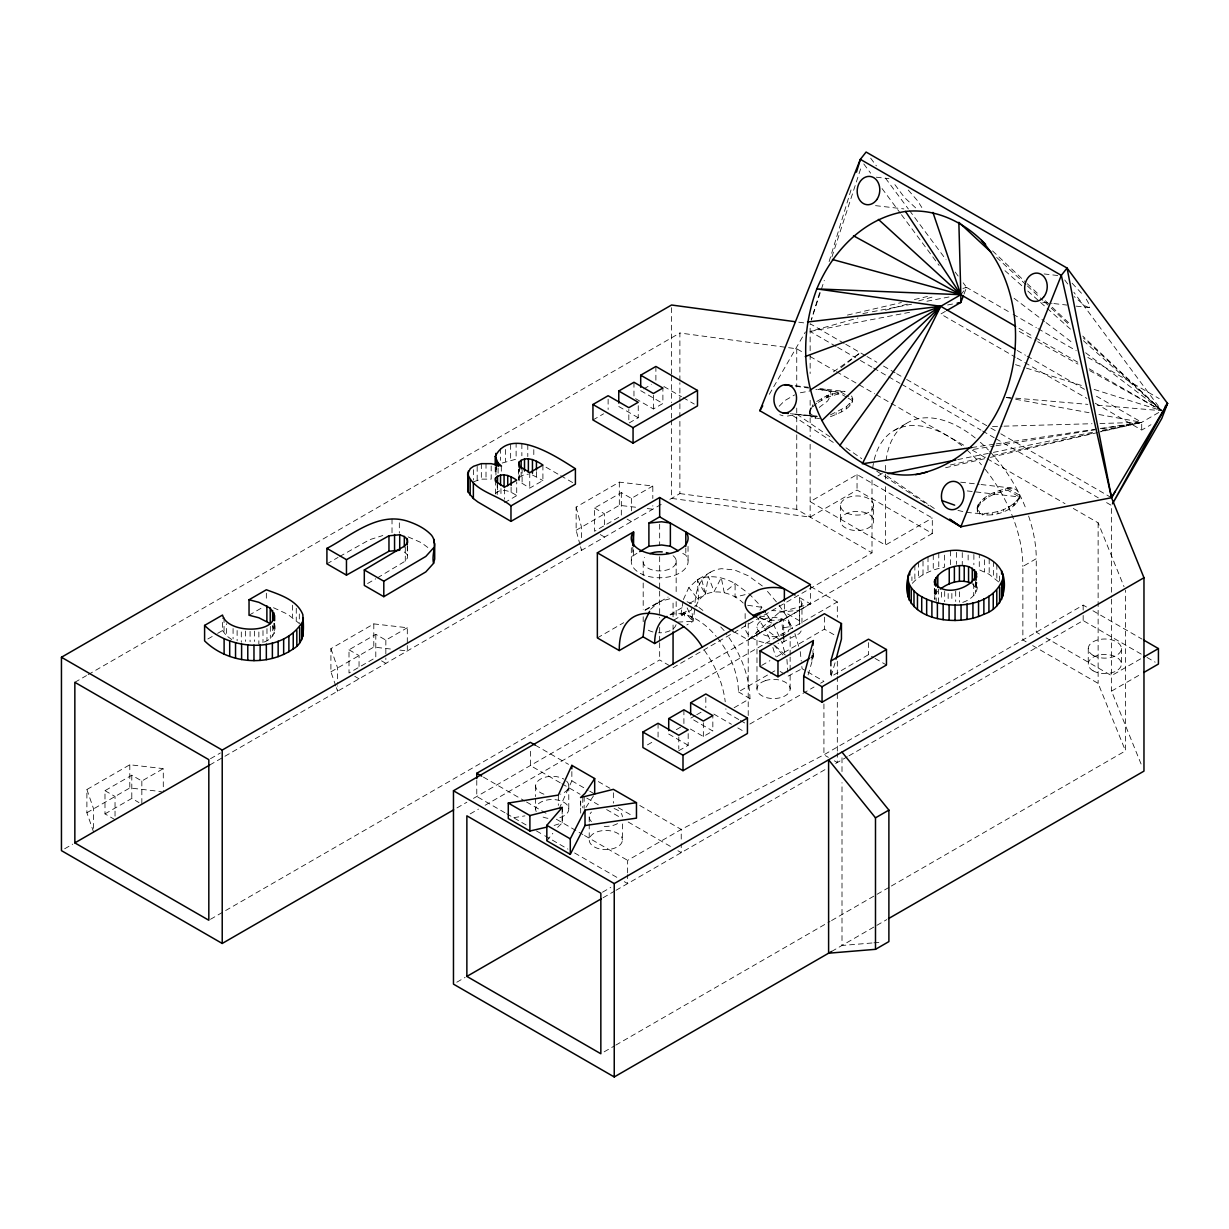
<?xml version="1.0" encoding="UTF-8"?>
<svg xmlns="http://www.w3.org/2000/svg" width="1229" height="1229" viewBox="0 0 1229 1229"><rect width="100%" height="100%" fill="white"/><g stroke="black" fill="none" stroke-linecap="round" stroke-linejoin="round"><path stroke-width="0.75" stroke-dasharray="5 3.75" d="M671.556 419.888L671.556 498.39L810.141 517.117L857.043 490.033L932.304 533.494L932.304 518.023L857.043 474.563L810.141 501.647L885.418 545.092L932.304 518.023M671.556 373.939L671.556 305.007M673.062 630.016L673.062 624.363M673.062 616.82L673.062 599.86M669.897 499.343L679.883 493.582L679.883 419.028M679.883 401.822L679.883 382.711M679.883 380.79L679.883 332.998L796.745 348.79L803.382 352.615M745.143 618.571L745.143 613.21M748.215 715.539L748.215 620.584M756.972 688.962L756.987 627.082M790.139 688.962L790.139 672.094M790.139 670.22L790.139 657.085M790.139 655.211L790.139 636.468M801.969 623.103L801.969 603.47L799.587 597.632L799.587 620.845L800.816 622.442M823.922 703.91L823.922 754.79L828.377 757.371M837.318 751.057L837.318 691.789M799.495 624.547L799.572 610.152L801.969 603.47M962.783 602.364C971.432 599.491 979.667 592.286 976.763 582.239M694.6 609.599L693.171 621.275L686.857 624.931M934.839 589.106L934.839 599.429L934.654 588.476M683.078 601.396L680.958 614.208L684.568 616.267L684.614 612.319L680.958 614.208L688.701 610.106M264.312 641.968C271.839 639.433 276.679 632.136 274.605 624.117M495.994 466.636L495.994 475.239L495.809 468.863M542.911 465.054L542.911 480.524L529.745 488.113L519.56 481.722L518.561 479.587L519.099 468.925M808.083 674.951L813.598 656.086L813.414 649.112M835.059 662.784L831.019 676.58L868.504 654.642L873.404 657.469M819.635 292.671L811.263 320.078L824.29 280.35M829.114 261.623L851.989 186.731M831.941 256.861L861.391 166.499M809.558 412.913L810.587 408.059L813.03 404.802L809.558 412.913L810.034 415.433L811.97 417.322L819.605 418.705M830.435 414.849L846.259 406.876L852.419 400.316L852.189 397.182A14.21 11.261 -83.4 0 0 850.268 394.478M830.435 416.708C838.716 413.221 851.405 409.103 852.88 398.964L846.704 395.415M977.439 506.548C983.215 494.795 997.579 490.386 1009.608 488.067A14.21 11.261 -83.4 0 1 1019.655 493.858C1020.347 509.82 989.053 520.328 977.501 512.124L977.439 506.548L977.024 509.589M977.439 508.407C982.893 497.299 996.458 492.383 1008.01 490.386L1020.347 497.515M964.028 294.084L966.578 287.402L963.152 282.793M683.385 599.552L688.732 587.723L697.258 579.827L710.592 572.13M695.998 606.511C702.589 585.265 730.656 590.028 743.192 603.055M559.134 808.805L571.854 780.845L571.854 768.816M934.654 595.358L937.788 590.903M769.354 394.309L805.41 331.938M585.987 807.345L593.715 795.501M801.185 630.938L799.449 633.549L781.598 642.828A28.421 16.407 0 0 1 777.972 643.289M377.426 577.86L405.293 561.1L407.613 557.751L407.613 544.001M759.952 610.122L761.949 607.341L749.014 593.699L735.034 597.11L735.142 583.575C723.574 577.123 709.64 573.958 697.258 579.827L698.779 600.351L688.885 587.585M779.217 406.215L784.548 400.746L794.656 394.908M957.944 510.404C978.269 515.566 1008.01 516.149 1020.347 495.656L1008.01 488.527L1008.01 490.386M682.433 615.084L684.614 612.319L693.171 621.275L676.165 622.212M960.832 294.699L966.578 287.402L1011.421 313.303M546.828 840.79L552.82 833.323M682.771 553.403L685.813 555.155L687.579 558.196A28.421 16.407 0 0 1 657.73 577.722A28.421 16.407 0 0 1 632.797 556.03L638.174 552.466M944.563 555.139L944.563 567.168C932.458 569.396 920.198 574.358 911.918 583.775L911.918 576.908M1076.205 306.144L1089.217 307.649L1089.677 305.161L1086.236 299.077M557.613 827.347L562.329 822.815L562.329 807.345M495.502 493.566C501.371 487.283 510.911 491.477 516.718 495.64L516.718 481.891M813.03 406.661L816.747 403.358M810.51 584.62L810.51 603.946L779.37 612.272L748.215 639.91L734.957 632.259M650.602 609.277L659.328 601.672L670.573 598.569M519.099 477.528L524.506 474.471L528.378 474.225M840.989 367.701L860.361 352.723L830.865 373.693M816.747 401.499L826.856 395.661L842.126 391.375A14.21 11.261 -83.4 0 1 845.076 391.483L819.758 388.564M818.314 402.313L826.856 397.52L838.209 393.971L840.528 393.695L846.704 397.259M819.221 407.413L827.639 400.992L831.111 394.739L830.635 392.22L825.442 389.209L815.872 389.532M810.787 657.623L813.598 656.086M799.587 597.632L810.51 603.946L748.215 639.91L781.598 619.616L783.549 619.447L783.81 634.978M74.846 682.31L86.476 675.597M88.15 674.629L679.883 332.998M326.914 563.85L338.052 557.413M339.65 556.491L369.606 539.715L382.803 535.537M207.855 638.988L216.012 634.287M217.641 633.35L222.526 630.523L222.526 618.494M249.041 615.222L263.19 607.049M643.735 388.917L651.339 384.539M592.946 419.965L603.577 413.82M638.235 405.693L638.235 417.737L628.833 423.145L628.833 409.395M635.577 398.672L653.413 408.965L662.892 403.496L662.892 388.026M504.551 502.676L516.718 495.64M367.579 583.529L375.782 578.798M86.89 789.525L93.588 808.866L93.588 832.079L86.89 812.738L86.89 789.525L129.798 764.761L163.288 768.632L163.288 791.829M335.778 685.92L330.908 671.848L330.908 648.651L373.8 623.886L407.306 627.742L407.306 643.812M580.042 544.893L576.14 530.267L576.14 507.07L619.324 482.137L652.814 486.008L652.814 498.498M104.987 790.677L115.034 796.484L115.034 819.682L104.987 813.89L104.987 790.677L131.795 775.207L141.842 781.014L163.288 768.632M375.797 634.333L375.797 657.53L349.005 673L349.005 649.803L375.797 634.333L385.845 640.14L407.306 627.742M621.321 492.583L621.321 515.796L594.529 531.266L594.529 508.053L621.321 492.583L631.368 498.39L652.814 486.008M945.378 311.367L940.738 314.04L1015.477 357.193M86.89 812.738L129.798 787.973L161.429 791.614M330.908 671.848L373.8 647.084L392.42 649.235M576.14 530.267L619.324 505.334L636.069 507.27M104.987 813.89L131.795 798.42L138.969 802.568M210.482 758.708L220.421 752.962M64.661 848.778L72.695 844.139M209.775 764.991L663.261 503.183M894.113 430.503L907.509 422.776M645.056 609.907L659.328 601.672M597.355 637.912L623.687 622.704M645.087 610.352L668.115 597.064M877.967 475.9L882.437 473.334M670.128 614.561L682.971 607.157M689.392 603.439L705.431 594.175L708.35 576.401L714.11 591.502L721.269 577.676L724.204 592.501L735.142 583.575L747.478 592.578M673.722 620.107L691.159 610.045M210.482 919.292L659.666 659.958L670.082 665.98M673.062 667.7L872.006 552.835L872.006 479.341M456.942 807.929L466.866 802.214M473.472 798.389L932.304 533.494M1158.717 412.514L1141.71 422.33L1100.616 431.855M470.185 813.905L478.496 809.112M485.132 805.272L837.318 601.949L837.318 617.235M1095.208 403.22L1141.71 430.073L1150.989 424.712M761.642 665.442L769.907 660.664M776.513 656.854L824.429 629.187L835.259 635.454M695.199 715.601L690.652 718.228L712.835 731.04L712.835 715.57M696.72 714.725L702.788 711.207M717.459 637.912A59.207 34.182 60 0 1 738.399 691.866L768.878 674.26M770.491 673.338L775.299 670.558M647.437 744.882L653.521 741.379M676.319 729.673L682.387 726.155M734.143 707.72L749.997 698.564C749.367 675.013 740.012 652.415 726.155 633.611M678.792 750.704L688.179 745.281L688.179 729.811M690.391 729.027L703.357 736.509L712.835 731.04M749.859 724.05L814.044 687.011M820.619 683.201L823.922 681.312L802.076 668.699L801.462 663.015M1026.138 641.815L1022.866 639.925L1022.866 566.446L1036.262 558.703A106.677 61.588 60 0 0 1027.521 512.939M627.635 872.867L627.635 860.377L681.235 829.437L823.922 754.79L1083.164 605.114L1086.436 607.003M602.502 892.208L610.798 887.415M456.789 982.217L465.084 977.439M603.086 897.754L614.715 891.04M616.021 890.288L825.719 769.216M835.689 763.47L847.319 756.757M848.978 755.789L1083.164 620.584L1145.336 656.486M1140.635 658.836L1111.538 675.643L1046.079 637.851M1141.08 764.008L1111.538 691.113L1140.635 674.306M604.161 1051.84L614.131 1046.079M615.79 1045.126L829.959 921.473M831.587 920.536L889.735 886.969M891.394 886.001L1125.487 750.858L1125.487 590.273M831.587 951.476L875.186 926.297M876.845 925.345L886.8 919.599M788.127 676.088L802.076 668.699M502.215 463.026L516.119 459.17L516.119 443.7M473.549 481.768L481.338 479.126L491.185 479.126L491.185 463.656M554.11 825.442L562.329 822.815M836.058 346.424L810.141 331.461L857.996 317.988M885.602 310.215L907.693 303.993M918.739 300.89L933.456 296.742M962.906 288.446L966.578 287.402L962.86 288.277M787.42 416.093L797.237 414.311L816.901 416.078M800.371 392.773L810.295 390.914M847.395 315.085L901.41 302.549M914.437 299.523L927.48 296.496M945.593 467.742L988.546 457.802M990.42 457.372L1098.757 432.285M950.232 465.038L985.55 457.157M992.986 455.498L1093.38 433.115M1100.815 431.456L1141.71 422.33L1141.71 430.073M957.729 459.6L991.526 452.748M993.401 452.38L1092.904 432.224M1102.29 430.319L1141.71 422.33L1093.549 394.524M862.896 313.564L870.424 312.12M872.313 311.751L911.872 304.131M926.927 301.228L951.415 296.512M810.141 331.461L911.872 311.874M947.651 304.976L953.305 303.886M783.687 627.712L791.722 626.344L785.715 618.187M973.368 449.384L994.169 446.05M996.058 445.743L1094.424 429.935M1101.983 428.721L1141.71 422.33L1098.449 414.419M513.845 817.654L524.967 815.872M971.832 447.525L994.476 444.176M996.366 443.884L1098.296 428.767M1100.185 428.491L1141.71 422.33L1099.632 423.498M779.37 612.272L799.572 610.152M872.006 942.981L842.003 945.47L842.003 782.658M873.896 942.827L881.393 942.213M992.525 426.478L1002.081 426.217M1004.001 426.171L1091.982 423.713M1006.274 397.351L1013.864 398.012M1015.769 398.165L1087.834 404.372M1097.313 405.186L1161.804 410.732L1073.885 292.287M759.553 616.067L768.494 617.05L773.041 623.579L779.324 636.683M792.029 413.866L817.761 416.739L790.462 413.712M876.308 177.191L888.982 178.651M875.54 205.642L903.837 208.915M1044.097 273.944L1060.965 275.895M1042.76 302.288L1052.055 303.363M1053.914 303.578L1066.91 305.069M795.194 385.722L808.421 387.243M960.663 482.183L979.19 484.318M981.049 484.533L1012.542 488.174M967.238 490.924L1019.886 497.008L1019.778 499.005M647.237 508.56L652.814 509.205L652.814 505.641M399.855 650.095L407.306 650.955L407.306 645.594M798.758 322.198L804.457 322.966M679.883 493.582L796.745 509.374L872.006 552.835M795.747 386.259L808.636 388.041M747.662 605.267L761.949 607.341L765.682 612.887M1006.259 397.535L1013.787 398.918M1015.676 399.256L1089.032 412.698M1089.217 307.649L1084.977 305.883L1074.207 296.588M799.587 620.845L784.379 612.057L780.231 611.136A28.421 16.407 0 0 0 772.841 610.69M796.93 414.219L831.849 438.092M1015.507 364.675L1024.648 367.563M1026.476 368.132L1083.164 385.983M1094.148 389.439L1159.976 410.148M809.558 411.054L810.034 413.574L815.242 416.585L815.242 418.428M779.785 414.711L783.042 415.832M977.024 507.746L977.501 510.265L982.708 513.261L982.708 515.12M273.514 607.725L287.678 614.239L299.308 623.502L299.308 611.474M408.12 536.889L421.363 542.68L429.459 548.718M998.655 581.932L989.191 574.296L979.283 569.795L979.283 554.325M532.449 475.008L542.911 480.524M687.072 601.734L697.504 606.389M759.384 617.25L773.041 623.579L764.653 628.357L758.016 618.663M1019.302 331.446L1036.062 340.771M1037.737 341.708L1077.971 364.091M1089.708 370.62L1160.13 409.795L1088.725 368.546M1013.095 314.255L1036.339 327.682M1037.998 328.635L1076.205 350.695M1087.834 357.409L1159.239 398.642M1018.964 328.266L1033.912 336.9M1035.586 337.852L1078.755 362.785M1017.151 350.419L1025.447 355.212M1027.106 356.164L1085.238 389.731M1017.151 358.146L1086.897 398.426M844.154 343.367L810.141 323.734L810.141 373.524M845.782 344.304L865.308 355.58M866.967 356.533L876.876 362.263M883.497 366.073L895.065 372.756M896.709 373.708L904.974 378.471M906.633 379.438L989.253 427.139M990.897 428.091L999.162 432.854M1000.821 433.806L1111.538 497.73M837.686 347.361L855.492 357.654M860.361 360.45L871.929 367.133M873.573 368.085L900.012 383.356M901.671 384.308L980.988 430.104M982.632 431.056L994.2 437.724M995.859 438.692L1098.311 497.837M1106.576 502.6L1111.538 505.472L1111.538 597.248M810.003 356.441L834.844 370.789M836.488 371.742L874.587 393.726M876.231 394.678L889.489 402.329M891.133 403.281L963.997 445.359M972.277 450.137L985.535 457.787M987.179 458.74L1065.021 503.675M1073.301 508.453L1098.127 522.801L1124.043 586.725M845.168 394.524L840.528 391.851L840.528 393.695M848.24 398.15L852.88 400.823M1092.98 610.782L1142.064 639.126M1146.964 657.423L1155.152 662.154M663.89 386.52L681.496 396.69M683.094 397.612L694.293 404.08M640.708 390.668L662.892 403.496M1039.534 634.072L1036.262 632.182L1036.262 558.703M618.771 406.492L638.235 417.737M1032.683 645.594L1098.127 683.37L1125.487 750.858M810.741 586.602L837.318 601.949M546.014 467.204L559.072 474.747M560.701 475.684L573.759 483.227M875.033 658.406L886.462 665.012M627.067 519.099L631.368 521.588L631.368 518.023M594.529 508.053L604.576 513.86L604.576 526.35M600.274 534.569L604.576 537.058L604.576 533.494M780.123 671.48L784.932 674.245M738.399 691.866L749.997 698.564M834.337 760.812L837.318 762.533L837.318 752.962M738.783 719.549L726.216 712.298L725.893 708.795M740.365 720.455L745.081 723.19M713.834 714.08L731.439 724.25M737.83 727.937L744.236 731.639M668.714 734.051L688.179 745.281M535.337 745.204L568.505 764.346M598.339 781.583L609.937 788.281M639.787 805.502L681.235 829.437L681.235 841.926M381.543 660.849L385.845 663.337L385.845 657.976M349.005 649.803L359.052 655.61L359.052 668.1M571.854 780.845L588.153 790.262M589.782 791.199L594.682 794.026M618.31 807.668L631.506 815.288M560.209 782.765L530.375 765.544L530.375 749.475M561.868 783.733L580.103 794.257M586.74 798.082L598.339 804.78M606.634 809.573L619.892 817.224M628.173 822.017L671.28 846.904M677.916 850.729L681.235 852.634L681.235 843.708M354.751 676.319L359.052 678.807L359.052 675.243M580.702 813.137L580.534 801.001M483.412 777.112L524.86 801.031M526.519 801.984L546.413 813.475M556.353 819.221L582.884 834.537M584.543 835.49L627.635 860.377M504.965 812.753L476.775 796.484L476.775 780.415M506.625 813.706L526.519 825.197M536.458 830.942L543.095 834.768M544.754 835.72L567.952 849.131M574.588 852.957L617.695 877.844M624.317 881.669L627.635 883.574L627.635 874.649M792.613 415.51L833.876 442.793M876.723 471.137L929.093 505.764M846.013 447.817L861.744 458.632M886.908 475.93L937.251 510.542M972.262 583.652L976.763 589.121M762.349 585.987L748.492 575.879L734.619 569.979L721.684 568.704A75.783 43.752 60 0 0 694.892 606.819M227.764 636.668L231.759 639.587M698.886 607.418L704.417 611.581M1014.079 298.294L1044.542 321.476M1046.063 322.628L1073.47 343.505M1085.653 352.769L1161.804 410.732L1082.734 336.07M780.154 640.232L764.653 628.357L771.305 642.214M915.636 207.87L904.406 197.454L893.422 182.66M1004.984 270.672L1022.082 285.942M1027.797 291.043L1039.196 301.228M1040.625 302.503L1070.567 329.234M1083.394 340.694L1161.804 410.732L1083.425 337.975M404.326 551.99L407.306 554.678L407.613 557.751M775.222 645.793L785.654 655.349L781.552 641.308M996.642 257.414L1026.031 284.698M1027.429 286.004L1042.837 300.291M1044.235 301.581L1049.827 306.789M1051.225 308.08L1069.43 324.978M992.571 250.931L1025.862 282.363M1027.26 283.684L1039.734 295.467M1045.28 300.706L1050.841 305.944M1052.224 307.25L1068.861 322.981M1072.103 283.208L1083.287 295.175M908.246 190.049L917.664 200.88L921.811 207.501M767.48 591.41L778.479 604.33M720.762 626.959L724.158 630.631M773.702 644.841L783.303 655.38M222.526 630.523L226.443 635.685L226.443 623.656M1064.744 279.982L1068.17 284.59M870.67 158.188L876.385 165.884M885.51 178.19L908.354 208.961M909.491 210.497L946.038 259.718M955.163 272.024L958.589 276.648M863.787 163.949L870.639 173.181M882.053 188.559L900.319 213.17M901.456 214.722L939.14 265.479M779.048 605.16L786.376 615.883L792.551 628.726M766.619 614.285L768.494 617.05M704.355 650.31C715.14 665.473 723.036 683.232 725.233 701.774M272.623 625.976L274.605 630.984M697.258 579.827L705.431 594.175L701.452 578.552M687.149 607.909L693.171 621.275L691.466 608.401M330.908 648.651L337.606 667.992L337.606 684.046M336.393 687.672L337.606 691.19L337.606 685.843M794.902 633.611L798.666 646.27M772.872 647.499L775.484 656.286M576.14 507.07L581.501 527.18L581.501 539.669M580.534 546.721L581.501 550.377L581.501 546.813M800.248 651.631L801.262 661.11M783.549 638.45L781.598 619.616A28.421 16.407 0 0 1 756.834 617.142M786.913 659.328L787.866 672.371M783.841 636.791L783.933 642.229M784.348 604.038L784.379 612.057M1121.416 648.574L1121.416 664.044M1111.538 599.153L1111.538 691.113M1098.127 522.801L1098.127 683.37M1088.249 648.574L1088.249 664.044M1083.164 605.114L1083.164 613.717M1083.164 615.437L1083.164 620.584M1017.443 500.264L1017.443 502.108M1014.678 502.722L1014.678 504.581M1014.186 503.153L1014.186 505.011M1013.741 503.567L1013.741 505.411M1009.024 506.671L1009.024 508.529M1005.675 488.804L1005.675 490.663M1003.617 509.39L1003.617 511.249M1000.037 490.217L1000.037 492.076M999.576 576.078L999.576 582.945M997.917 511.541L997.917 513.399M996.842 564.418L996.842 579.888M994.322 492.353L994.322 494.212M993.37 561.53L993.37 577M992.264 512.954L992.264 514.813M989.191 558.826L989.191 574.296M988.93 495.072L988.93 496.931M987.087 513.538L987.087 515.397M984.398 559.794L984.398 571.823M984.214 498.191L984.214 500.049M980.512 501.493L980.512 503.352M979.436 512.155L979.436 514.014M978.054 504.75L978.054 506.609M977.501 510.265L977.501 512.124M977.301 509.19L977.301 511.049M976.594 582.654L976.594 591.241M976.103 581.993L976.103 587.139M975.58 581.409L975.58 593.453M973.875 554.448L973.875 564.756M973.737 583.637L973.737 595.681M968.145 555.001L968.145 563.604M962.261 552.589L962.261 564.618M959.603 591.794L959.603 602.118M956.377 552.374L956.377 564.418M955.701 591.164L955.701 601.473M951.861 593.469L951.861 602.056M950.478 550.945L950.478 564.695M948.158 593.546L948.158 602.149M944.686 591.41L944.686 601.734M941.445 592.209L941.445 600.812M938.772 552.927L938.772 568.397M938.434 589.075L938.434 602.824M936.206 589.183L936.206 601.211M935.822 589.705L935.822 593.131M934.317 588.875L934.317 597.478M933.257 554.602L933.257 570.072M928.003 556.737L928.003 572.207M923.01 561.038L923.01 574.788M918.57 562.175L918.57 577.645M914.868 565.171L914.868 580.641M885.418 479.141L885.418 471.613A106.677 61.588 60 0 1 885.863 462.396M885.418 486.684L885.418 545.092M873.619 505.503A16.576 9.571 0 0 1 848.747 513.799A16.576 9.571 0 0 1 848.747 497.223A16.576 9.571 0 0 1 873.619 505.503L873.619 520.973A16.576 9.571 0 0 1 848.747 529.269A16.576 9.571 0 0 1 848.747 512.693A16.576 9.571 0 0 1 873.619 520.973M868.504 642.598L868.504 654.642M857.043 474.563L857.043 490.033M852.419 400.316L852.419 402.175M849.961 403.573L849.961 405.432M846.259 406.876L846.259 408.735M842.003 757.817L842.003 773.102M841.542 409.994L841.542 411.838M840.467 505.503L840.467 520.973M838.209 393.971L838.209 392.112L817.853 389.301L837.963 392.174L837.963 394.033M837.318 661.202L837.318 674.583M837.318 676.503L837.318 689.884M836.15 412.714L836.15 414.557M832.571 393.51L832.571 395.369M831.019 661.11L831.019 676.58M830.85 661.002L830.85 676.472M828.285 395.123L828.285 396.967M827.547 395.4L827.547 397.259M826.856 395.661L826.856 397.52M824.429 617.158L824.429 629.187M821.448 398.38L821.448 400.239M812.937 650.494L812.937 657.377M812.384 655.533L812.384 658.974M811.97 415.463L811.97 417.322M811.893 655.441L811.893 660.603M810.587 408.059L810.587 409.918M810.141 400.301L810.141 436.633M810.141 444.283L810.141 517.117M796.745 348.79L796.745 387.027M796.745 408.059L796.745 432.9M796.745 434.82L796.745 509.374M705.83 697.427L705.83 707.735M703.357 722.76L703.357 736.509M688.04 546.413L688.04 562.467M685.813 548.011L685.813 555.155M683.908 709.809L683.908 723.558M679.883 403.726L679.883 417.123M678.792 736.954L678.792 748.983M676.165 560.332L676.165 594.083M676.165 601.58L676.165 618.464M671.556 375.844L671.556 402.651M671.556 404.571L671.556 417.968M659.666 524.23L659.666 545.261M659.666 556.722L659.666 589.229M659.666 591.134L659.666 617.895M659.666 627.466L659.666 640.847M659.666 642.752L659.666 659.958M658.068 723.282L658.068 737.031M655.887 366.442L655.887 380.191M653.413 395.216L653.413 408.965M643.197 562.375L643.197 575.495M643.197 582.992L643.197 609.246M643.197 616.743L643.197 622.381M633.964 382.265L633.964 396.015M633.565 549.778L633.565 555.124M632.797 547.105L632.797 556.03M631.368 498.39L631.368 510.88M631.322 547.735L631.322 560.224M622.381 823.968L622.381 840.037A16.576 9.571 0 0 1 597.509 848.317A16.576 9.571 0 0 1 597.509 831.741A16.576 9.571 0 0 1 622.381 840.037M619.324 482.137L619.324 505.334M613.363 792.782L613.363 803.09M608.125 399.164L608.125 409.472M589.213 816.824L589.213 822.186M589.213 823.968L589.229 840.037M584.159 796.392L584.159 808.436M582.776 797.544L582.776 807.868M580.702 801.108L580.702 809.696M568.781 785.884L568.781 809.097M562.145 808.959L562.145 822.708M558.335 795.071L558.335 805.394M536.443 471.629L536.443 476.775M535.629 785.884L535.629 796.592M535.629 798.374L535.629 809.097M533.801 449.614L533.801 458.202M529.745 472.643L529.745 488.113M527.794 444.56L527.794 456.589M522.11 468.234L522.11 483.704M521.864 443.73L521.864 455.775M521.127 472.335L521.127 475.777M519.56 466.252L519.56 481.722M518.561 469.263L518.561 479.587M511.11 487.237L511.11 492.399M510.649 444.452L510.649 459.923M505.472 449.445L505.472 461.474M504.551 488.912L504.551 499.235M501.309 466.19L501.309 473.057M500.956 488.558L500.956 497.161M500.587 448.339L500.587 460.368M498.098 468.188L498.098 473.334M497.53 484.841L497.53 491.723M497.223 482.536L497.223 494.565M496.424 464.639L496.424 473.226M495.41 480.201L495.41 493.95M495.21 466.805L495.21 471.967M486.008 463.318L486.008 478.788M481.338 463.656L481.338 479.126M477.175 466.375L477.175 480.124M473.549 469.724L473.549 480.047M407.306 546.075L407.306 554.678M405.293 547.351L405.293 561.1M399.333 522.817L399.333 533.125M392.02 518.961L392.02 532.71M385.845 640.14L385.845 656.194M373.8 623.886L373.8 647.084M296.266 608.294L296.266 620.338M292.394 605.206L292.394 617.25M274.159 623.241L274.159 633.549M274.082 623.272L274.082 628.434M272.73 625.699L272.73 636.023M270.334 626.36L270.334 638.389M266.97 628.633L266.97 640.662M266.34 593.208L266.34 601.795M262.991 630.6L262.991 642.629M258.858 631.998L258.858 644.027M254.557 631.107L254.557 641.43M250.086 631.383L250.086 641.707M245.616 631.091L245.616 641.415M241.299 631.952L241.299 642.275M237.12 630.523L237.12 640.847M233.08 628.526L233.08 638.85M224.047 617.588L224.047 633.058M141.842 781.014L141.842 804.212M131.795 775.207L131.795 798.42M129.798 764.761L129.798 787.973M676.058 624.701A16.576 9.571 0 0 1 658.56 632.781M652.968 631.983A16.576 9.571 0 0 1 646.285 628.864M536.197 811.57A16.576 9.571 0 0 1 547.919 799.849A16.576 9.571 0 0 1 568.228 806.608A16.576 9.571 0 0 1 556.507 818.33M547.919 818.33A16.576 9.571 0 0 1 540.483 815.856M785.285 633.857A16.576 9.571 0 0 1 757.986 630.354A16.576 9.571 0 0 1 775.007 617.557A16.576 9.571 0 0 1 787.912 631.875M673.077 555.708A16.576 9.571 0 0 1 661.448 570.87A16.576 9.571 0 0 1 644.518 557.474M670.174 614.915A59.207 34.182 60 0 1 716.261 636.468M772.426 643.474A28.421 16.407 0 0 1 745.926 623.241M872.651 468.341A106.677 61.588 60 0 1 965.502 448.754M966.962 450.029A106.677 61.588 60 0 1 981.449 464.792M985.151 469.232A106.677 61.588 60 0 1 1022.866 566.446M886.063 460.614A106.677 61.588 60 0 1 977.439 439.767M980.358 442.302A106.677 61.588 60 0 1 988.393 449.983M989.698 451.35A106.677 61.588 60 0 1 1026.169 509.328M566.569 781.106A16.576 9.571 0 0 1 560.501 794.18M543.925 794.18A16.576 9.571 0 0 1 539.055 780.062A16.576 9.571 0 0 1 563.927 779.125M617.526 823.599A16.576 9.571 0 0 1 601.503 826.072M591.441 821.617A16.576 9.571 0 0 1 591.441 812.046M614.085 808.544A16.576 9.571 0 0 1 622.381 816.824M765.268 680.682L761.826 682.203A16.576 9.571 0 0 0 767.879 697.964A16.576 9.571 0 0 0 790.078 688.132A16.576 9.571 0 0 0 765.268 680.682M1093.103 670.804A16.576 9.571 0 0 0 1120.848 666.517A16.576 9.571 0 0 0 1100.539 654.796A16.576 9.571 0 0 0 1093.103 670.804M1093.103 655.334A16.576 9.571 0 0 0 1120.848 651.047A16.576 9.571 0 0 0 1100.539 639.326A16.576 9.571 0 0 0 1093.103 655.334"/><path stroke-width="1.5" d="M794.963 321.675L671.556 305.007L61.45 657.254L61.45 850.637L222.219 943.457L453.639 809.85M74.846 842.894L74.846 682.31L208.822 759.66L208.822 920.244L74.846 842.894L209.483 765.16M61.45 657.254L222.219 750.074L659.666 497.515L810.51 584.62L453.47 790.754L453.47 984.137L614.239 1076.957L831.587 951.476M466.866 976.41L466.866 815.826L600.843 893.176L600.843 1053.76L466.866 976.41L601.427 898.722M633.565 546.198L633.565 531.927L597.355 552.82L597.355 637.912L619.278 650.556L643.059 636.822L654.658 643.52L683.693 626.759M678.224 550.776L670.373 546.244L670.373 523.032L661.632 521.772L648.897 523.078L648.897 546.275L639.694 551.591M673.062 663.921L673.062 631.89M856.459 172.121L860.361 159.34L866.107 152.043L1067.064 268.06L1167.55 403.435L1111.538 497.73L960.832 526.765L759.875 410.732L860.361 159.34L1061.318 275.357L1111.538 497.73L1143.969 577.738L1143.969 771.121L888.459 918.647M784.363 600.935L784.379 588.845L780.231 587.923A28.421 16.407 0 0 0 758.739 589.874L752.962 592.578A28.421 16.407 0 0 0 756.834 617.142M495.502 478.096L495.41 480.201L497.223 482.536L504.551 487.191L516.718 480.17C510.911 476.007 501.371 471.813 495.502 478.096L495.502 481.538M926.912 472.074C884.803 484.165 841.327 457.726 821.924 420.518C801.554 379.7 800.924 331.323 816.809 288.907C832.494 251.269 863.849 218.086 905.496 211.434C936.221 208.131 964.888 222.464 985.643 244.387M976.763 573.651C972.707 588.799 942.797 597.663 934.317 582.008C938.126 566.4 974.274 556.814 976.763 577.092M270.226 608.155C288.385 633.273 227.826 636.146 222.526 615.053L204.598 625.407L204.598 640.877C227.626 663.491 266.616 667.362 293.239 648.912C305.821 641.922 303.471 626.667 302.826 614.561C296.972 599.952 279.813 594.698 266.34 589.766L249.041 599.752L249.041 615.222L258.889 617.788L270.226 623.625L270.226 608.155L258.889 602.318L249.041 599.752M302.933 636.545L303.302 617.818M1003.263 577.4C993.216 610.183 941.783 611.305 917.464 594.053C886.278 568.474 940.861 546.352 962.261 550.869C977.716 552.497 996.888 558.058 1002.849 574.066C1007.734 590.703 1000.913 608.801 983.876 614.254C956.807 627.85 898.138 620.338 907.785 578.244M907.785 593.715L908.323 590.396M495.21 456.497C510.757 425.311 558.196 457.91 575.402 468.71L575.402 484.18L510.972 521.373L477.835 501.954L473.365 498.528L468.264 492.214L467.65 473.856L470.292 468.633L473.549 466.298L481.338 463.656L491.185 463.656L501.493 466.083L498.098 463.026L495.21 456.497L495.21 465.084M467.65 489.326L468.326 486.623M519.099 462.058L519.56 466.252L529.745 472.643L542.911 465.054C536.32 460.537 525.981 455.237 519.099 462.058L519.099 467.22M759.998 650.924L824.429 613.717L841.45 623.549L830.85 661.002L868.504 639.172L886.462 649.542L886.462 665.012L822.047 702.205L803.705 691.62L803.705 676.15L813.414 640.509L777.972 661.294L759.998 650.924L759.998 666.395L777.972 676.764L809.481 658.452M399.717 534.769L404.326 536.52L407.306 539.208L407.613 542.281L405.293 545.63L364.306 569.964L364.306 585.434L383.801 596.679L425.802 571.915L433.576 563.312C431.164 553.972 437.97 543.448 431.563 535.276C424.927 528.117 415.817 523.861 406.661 520.896C377.011 512.078 351.064 535.783 326.914 548.38L326.914 563.85L346.47 575.126L388.963 551.253L399.717 550.239L399.717 534.769L388.963 535.783L346.47 559.656L326.914 548.38M433.576 563.312L434.697 559.072L434.697 543.602M836.043 659.128L841.45 639.019L841.45 623.549M204.598 625.407C229.762 650.94 283.392 654.32 302.933 621.075M963.398 295.759L960.832 302.442L946.929 310.476M1167.55 403.435L1161.804 418.459L1112.475 503.829L1167.55 403.435L1165.246 406.353M949.725 519.406L960.832 526.765L1061.318 275.357L1067.064 268.06L1111.538 497.73L1115.317 491.17M594.682 794.026L594.682 778.556L571.854 765.375L558.335 795.071L508.284 803.059L508.284 818.529L529.899 831.019L546.659 827.148M649.619 611.32L645.025 620.86L643.059 636.822M1015.646 326.346L960.832 294.699L940.738 306.313L862.343 463.763L971.832 447.525M570.287 854.339L570.287 838.854L585.019 810.065L636.468 802.675L636.468 818.145L585.019 825.535L570.287 854.339L546.828 840.79L546.828 825.32L562.329 807.345L529.899 815.549L508.284 803.059M759.875 410.732L762.717 405.8M594.682 778.556L585.019 793.366L580.534 797.56L613.363 789.341L636.468 802.675M433.576 547.842L425.802 556.445L383.801 581.209L364.306 569.964M839.714 445.635L940.738 306.313L1015.477 349.451M632.797 545.307L633.565 531.927M821.924 420.518L940.738 306.313L816.809 288.907L960.832 294.699L960.832 302.442L957.068 303.164M940.323 589.075C948.742 582.577 960.832 578.721 971.033 583.13M810.157 390.115L940.738 306.313L807.514 321.998M640.708 387.243L640.708 375.198L655.887 366.442L697.488 390.453L697.488 405.923L633.058 443.131L592.946 419.965L592.946 404.495L608.125 395.723L628.833 407.675L638.235 402.267L618.771 391.022L618.771 403.066M618.771 391.022L633.964 382.265L653.413 393.495L662.892 388.026L640.708 375.198M592.946 404.495L633.058 427.661L697.488 390.453M467.65 473.856C474.056 491.523 498.083 494.719 510.972 505.902L575.402 468.71M648.897 523.078L659.666 516.856L795.025 595.005M476.775 778.633L476.775 773.271L530.375 742.331L535.337 745.204M690.652 714.786L690.652 702.758L705.83 693.986L747.432 718.013L747.432 733.483L683.001 770.675L642.89 747.509L642.89 732.038L658.068 723.282L678.792 735.234L688.179 729.811L668.714 718.581L668.714 730.61M668.714 718.581L683.908 709.809L703.357 721.039L712.835 715.57L690.652 702.758M642.89 732.038L683.001 755.205L747.432 718.013M803.705 676.15L822.047 686.734L886.462 649.542M453.47 790.754L614.239 883.574L1143.969 577.738M1143.876 656.977L1158.425 648.574L1158.425 664.044L1143.876 672.447M875.494 817.838L828.607 759.814L828.607 953.197L875.494 949.326L875.494 817.838L888.89 810.095L842.003 752.087M875.494 949.326L888.89 941.598L888.89 810.095M805.256 356.518L940.738 306.313M915.697 474.671C1016.66 455.053 1045.618 311.997 981.479 240.454M888.26 473.672L955.855 459.984M648.897 546.275L661.632 544.985L670.373 546.244M782.842 412.836L788.357 413.451M784.686 384.738L792.06 385.752M832.494 259.503L960.832 294.699L958.85 222.326L991.05 252.206M941.952 500.572A14.21 11.261 -83.4 0 0 961.078 504.489A14.21 11.261 -83.4 0 0 955.102 481.538A14.21 11.261 -83.4 0 0 941.952 500.572L954.672 505.165M853.51 235.799L960.832 294.699L932.934 212.433M1143.692 640.063L1158.425 648.574M597.355 552.82L733.298 631.307M476.775 773.271L481.753 776.144M546.828 825.32L570.287 838.854M949.833 519.191L960.832 526.765M878.397 219.407L960.832 294.699L905.496 211.434M702.373 647.33C682.971 612.441 618.602 591.333 619.278 650.556M1002.849 589.536L1003.263 592.87M1002.849 574.066L1002.864 596.203M1001.604 570.732L1001.604 574.158M1001.62 584.067L1001.62 599.537M999.592 587.339L999.592 602.809M996.796 590.442L996.796 605.912M993.247 593.377L993.247 608.847M988.93 596.173L988.93 611.643M983.876 598.784L983.876 614.254M978.545 600.966L978.545 616.436M976.103 571.669L976.103 580.272M974.597 569.857L974.597 580.165M972.938 602.702L972.938 618.172M972.262 568.182L972.262 581.932M968.56 566.615L968.56 582.085M967.054 603.977L967.054 619.447M964.212 565.816L964.212 581.302M961.047 604.791L961.047 620.261M959.419 565.832L959.419 581.302M955.056 605.098L955.056 620.584M954.38 566.677L954.38 582.147M949.234 568.366L949.234 583.836M949.095 604.914L949.095 620.384M943.165 604.222L943.165 619.693M937.788 575.433L937.788 587.462M937.389 603.055L937.389 618.525M935.822 577.661L935.822 586.264M934.654 579.888L934.654 585.035M931.889 601.427L931.889 616.897M926.666 599.337L926.666 614.807M921.719 596.802L921.719 612.272M917.464 594.053L917.464 609.523M913.977 591.134L913.977 606.604M911.242 588.077L911.242 603.547M909.721 571.577L909.721 575.018M909.276 584.866L909.276 600.336M908.323 574.926L908.108 597.033M822.047 686.734L822.047 702.205M812.937 641.907L812.937 645.348M777.972 661.294L777.972 676.764M685.813 546.229L685.797 531.942L687.579 534.999A28.421 16.407 0 0 1 683.263 547.304L678.347 550.515A28.421 16.407 0 0 1 643.812 551.76A28.421 16.407 0 0 1 632.797 532.818M683.001 755.205L683.001 770.675M659.666 497.515L659.666 516.856M633.058 427.661L633.058 443.131M614.239 883.574L614.239 1076.957M585.019 810.065L585.019 825.535M571.854 765.375L571.854 768.816M536.443 461.305L536.443 469.908M532.449 459.538L532.449 473.288M529.899 815.549L529.899 831.019M528.378 458.755L528.378 472.504M524.506 459.001L524.506 471.045M521.127 460.307L521.127 468.894M511.11 476.929L511.11 485.516M510.972 505.902L510.972 521.373M507.731 475.469L507.731 485.793M504.074 474.87L504.074 486.899M500.541 475.116L500.541 485.424M498.098 463.026L498.098 466.467M497.53 476.253L497.53 483.135M495.994 459.769L495.994 464.931M495.809 453.393L495.809 465.422M473.365 483.058L473.365 498.528M470.169 479.817L470.169 495.287M468.326 471.153L468.264 492.214M434.021 539.408L434.021 542.849M407.306 539.208L407.306 544.37M404.326 536.52L404.326 546.828M394.555 534.507L394.555 549.977M388.963 535.783L388.963 551.253M383.801 581.209L383.801 596.679M346.47 559.656L346.47 575.126M301.689 624.317L301.689 639.787M299.646 627.481L299.646 642.951M296.834 630.523L296.834 645.993M293.239 633.442L293.239 648.912M288.892 636.253L288.892 651.723M283.653 638.957L283.653 654.427M278.153 641.169L278.153 656.639M274.605 615.514L274.605 620.676M274.082 612.964L274.082 619.846M272.623 610.506L272.623 620.814M272.377 642.921L272.377 658.391M266.877 605.897L266.877 621.367M266.34 644.18L266.34 659.65M260.149 644.948L260.149 660.419M253.973 645.179L253.973 660.649M247.782 644.902L247.782 660.372M241.606 644.088L241.606 659.558M235.538 642.782L235.538 658.252M229.7 640.97L229.7 656.44M224.108 638.681L224.108 654.151M222.219 750.074L222.219 943.457M649.911 553.618A16.576 9.571 0 0 1 662.247 551.898M666.395 552.589A16.576 9.571 0 0 1 668.929 553.403M654.658 643.52A59.207 34.182 60 0 1 666.917 616.42M752.962 615.775A28.421 16.407 0 0 1 765.513 611.351M876.861 199.513A14.21 11.261 -83.4 0 0 870.885 176.561A14.21 11.261 -83.4 0 0 857.719 195.611A14.21 11.261 -83.4 0 0 876.861 199.513M1043.482 297.295A14.21 11.261 -83.4 0 0 1039.488 273.575A14.21 11.261 -83.4 0 0 1024.894 290.889A14.21 11.261 -83.4 0 0 1043.482 297.295M793.611 407.798A14.21 11.261 -83.4 0 0 787.635 384.846A14.21 11.261 -83.4 0 0 774.47 403.88A14.21 11.261 -83.4 0 0 793.611 407.798"/></g></svg>
